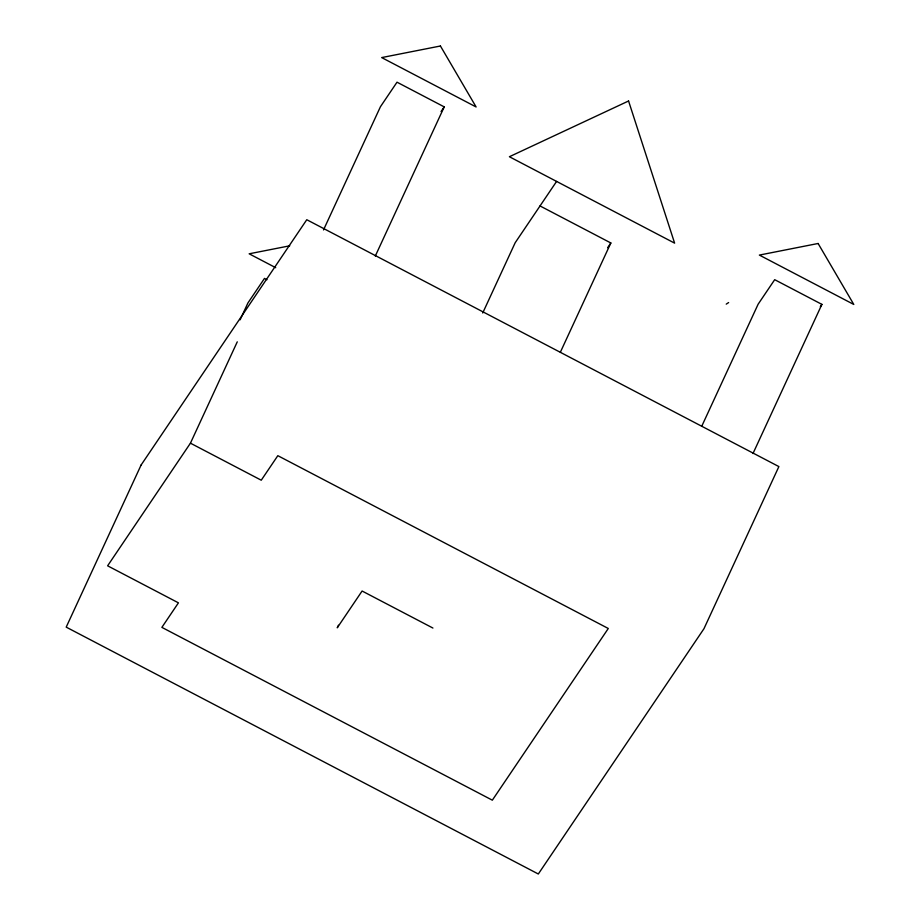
<?xml version="1.0" encoding="UTF-8"?>
<svg xmlns="http://www.w3.org/2000/svg" width="920" height="920" viewBox="0 0 920 920"><rect width="100%" height="100%" fill="white"/><g stroke="black" fill="none" stroke-linecap="round" stroke-linejoin="round"><path stroke-width="1.38" d="M240.131 319.803L247.928 302.945L264.488 278.415L266.972 279.714M190.44 443.175L261.257 480.205L277.828 455.676L608.293 628.486L492.338 800.181L161.874 627.371L178.434 602.841L107.617 565.811L190.44 443.175L237.268 341.837M323.506 229.942L380.443 106.72L397.014 82.19L444.222 106.881L375.303 256.048M338.456 625.209L337.249 627.808L362.1 591.019L432.917 628.049M482.724 312.984L515.177 242.742L556.588 181.424M560.349 352.256L610.845 242.972L540.028 205.942M701.799 426.132L758.126 304.209L774.697 279.68L821.905 304.37L752.985 453.537M441.071 111.55L444.222 106.881M607.637 247.721L610.845 242.972M820.329 306.705L821.905 304.37M726.248 304.129L728.629 302.553M289.731 245.812L249.17 253.805L275.724 267.697M141.116 465.002L66.206 627.13L538.315 874L703.961 628.716L778.883 466.589L306.774 219.719L141.116 465.002M628.567 100.993L509.381 156.733L674.613 243.133L628.567 100.993M440.427 46L381.685 57.58L476.111 106.962L440.427 46M818.11 243.489L759.368 255.081L853.794 304.451L818.11 243.489"/></g></svg>
